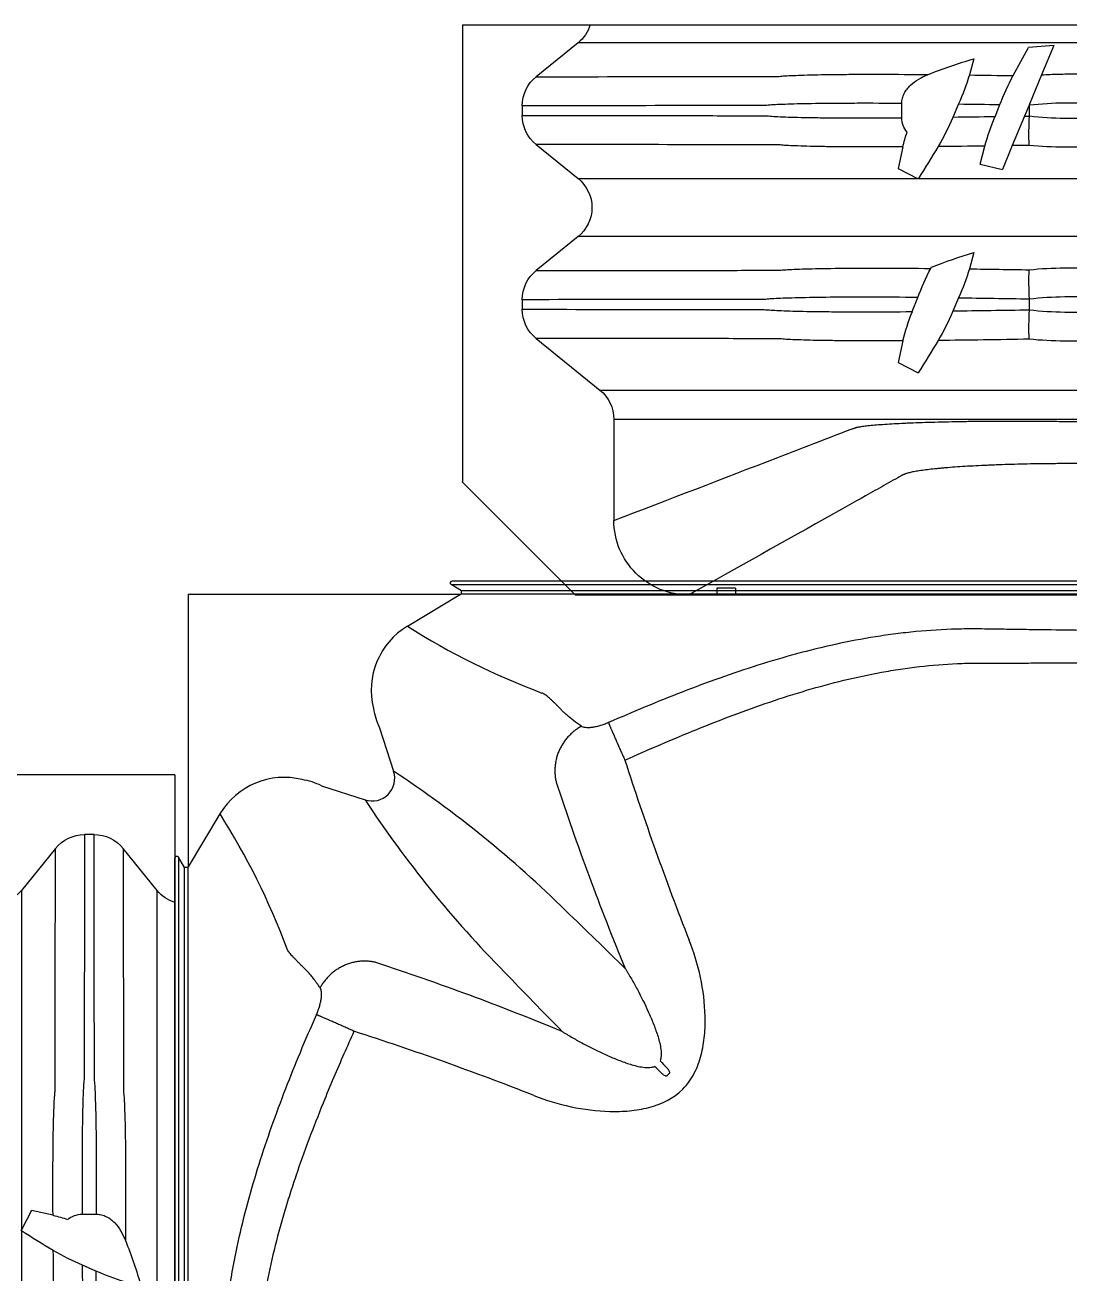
# Model space of a CAD drawing. Header units: millimetres. Extents: x -455371 to 117772, y -78417 to 116564.
# Drawn here: x -32727.9 to -32450, y 57956.8 to 58289 of the extents above; entities that cross this region are included whole.
import ezdxf

# ---------------------------------------------------------------- set-up
doc = ezdxf.new("R2010")
doc.units = ezdxf.units.MM
doc.layers.get('0').update_dxf_attribs({"color": 255})
doc.layers.add('BETON-STOP', color=141, linetype='Continuous')
doc.layers.add('Contorno-Cupolex', color=3, linetype='Continuous')
doc.layers.add('quote', color=5, linetype='Continuous', lineweight=15)

# ---------------------------------------------------------------- blocks, each defined once
blk = doc.blocks.new('Cupolex H50')
at = {"layer": 'Contorno-Cupolex', "linetype": 'Continuous'}
for p, q in [((19700.469, 10220.428), (19700.195, 10220.592)), ((19721.008, 10220.685), (19700.221, 10220.685)), ((19700.469, 10220.342), (19700.469, 10220.428)), ((19693.208, 10220.335), (19700.449, 10220.335)), ((19693.208, 10220.335), (19693.208, 10213.095)), ((19699.037, 10219.487), (19700.449, 10220.335)), ((19700.449, 10220.335), (19700.457, 10220.335)), ((19700.457, 10220.335), (19700.469, 10220.342)), ((19698.294, 10216.79), (19698.67, 10215.632)), ((19696.753, 10215.25), (19697.911, 10214.873)), ((19694.056, 10214.506), (19693.208, 10213.095)), ((19692.858, 10192.535), (19692.858, 10213.322)), ((19693.116, 10213.074), (19692.951, 10213.348)), ((19693.201, 10213.074), (19693.116, 10213.074)), ((19693.208, 10213.087), (19693.201, 10213.074)), ((19693.208, 10213.095), (19693.208, 10213.087)), ((19706.004, 10207.612), (19705.932, 10207.54))]:
    blk.add_line(p, q, dxfattribs=at)
for centre, radius, start, end in [((19700.221, 10220.635), 0.0499, 89.2776, 239.0373), ((19700.061, 10217.783), 1.987, 120.9888, 193.9535), ((19709.452, 10235.968), 19.496, 237.7108, 249.4596), ((19700.078, 10217.634), 1.974, 189.6297, 205.3053), ((19785.223, 10241.937), 84.511, 197.92489, 201.36419), ((19695.76, 10213.483), 1.987, 76.0465, 149.0112), ((19698.098, 10215.445), 0.601, 251.8666, 18.1334), ((19682.414, 10190.897), 29.599, 45.272, 56.6866), ((19695.909, 10213.465), 1.974, 64.6949, 80.3702), ((19769.609, 10237.205), 70.114, 198.16797, 202.48426), ((19722.661, 10231.142), 29.618, 213.3171, 224.7243), ((19677.789, 10204.197), 19.259, 20.4679, 32.3618), ((19692.908, 10213.323), 0.0499, 30.9627, 180.7224), ((19633.334, 10138.299), 101.529, 45.24033, 46.48357), ((19676.338, 10143.934), 70.114, 67.51574, 71.83203), ((19790.738, 10295.243), 123.117, 223.62543, 224.65067), ((19671.606, 10128.32), 84.511, 68.63581, 72.07511), ((19765.011, 10266.071), 83.013, 224.44915, 224.6275), ((19647.472, 10148.533), 83.013, 45.3725, 45.55085)]:
    blk.add_arc(centre, radius, start, end, dxfattribs=at)
for points, knots in [([(19700.195, 10220.592), (19701.725, 10220.592), (19703.259, 10220.592), (19705.177, 10220.592), (19705.561, 10220.592), (19706.136, 10220.592), (19706.328, 10220.592), (19706.544, 10220.592), (19706.568, 10220.592), (19706.616, 10220.592), (19706.639, 10220.592), (19706.72, 10220.592), (19706.792, 10220.592), (19707.058, 10220.592), (19707.312, 10220.592), (19707.781, 10220.592), (19707.952, 10220.592), (19708.325, 10220.592), (19708.527, 10220.592), (19709.174, 10220.592), (19709.65, 10220.592), (19710.429, 10220.592), (19710.702, 10220.592), (19711.259, 10220.592), (19711.543, 10220.592), (19712.122, 10220.592), (19712.417, 10220.592), (19713.019, 10220.592), (19713.327, 10220.592), (19713.787, 10220.592), (19713.941, 10220.592), (19714.127, 10220.592), (19714.16, 10220.592), (19714.192, 10220.592)], [0, 0, 0, 0, 0.5, 0.5, 0.625, 0.625, 0.6875, 0.6875, 0.6953125, 0.6953125, 0.703125, 0.703125, 0.71875, 0.71875, 0.75, 0.75, 0.765625, 0.765625, 0.78125, 0.78125, 0.8125, 0.8125, 0.828125, 0.828125, 0.84375, 0.84375, 0.859375, 0.859375, 0.875, 0.875, 0.8828125, 0.8828125, 0.8844651, 0.8844651, 0.8844651, 0.8844651]), ([(19721.008, 10220.428), (19720.363, 10220.428), (19719.718, 10220.428), (19718.428, 10220.428), (19717.783, 10220.428), (19716.492, 10220.428), (19715.847, 10220.428), (19714.88, 10220.428), (19714.556, 10220.428), (19713.913, 10220.428), (19713.591, 10220.428), (19712.952, 10220.428), (19712.639, 10220.428), (19712.024, 10220.428), (19711.722, 10220.428), (19711.13, 10220.428), (19710.838, 10220.428), (19710.284, 10220.428), (19710.017, 10220.428), (19709.258, 10220.428), (19708.791, 10220.428), (19708.202, 10220.428), (19708.022, 10220.428), (19707.695, 10220.428), (19707.548, 10220.428), (19707.166, 10220.428), (19706.998, 10220.428), (19706.8, 10220.428), (19706.698, 10220.428), (19706.497, 10220.428), (19706.397, 10220.428), (19706.196, 10220.428), (19706.096, 10220.428), (19705.795, 10220.428), (19705.594, 10220.428), (19705.192, 10220.428), (19704.992, 10220.428), (19704.389, 10220.428), (19703.988, 10220.428), (19703.185, 10220.428), (19702.784, 10220.428), (19701.744, 10220.428), (19701.106, 10220.428), (19700.469, 10220.428)], [0, 0, 0, 0, 0.032927, 0.032927, 0.065853, 0.065853, 0.09878, 0.09878, 0.115243, 0.115243, 0.131706, 0.131706, 0.14817, 0.14817, 0.164633, 0.164633, 0.181096, 0.181096, 0.197559, 0.197559, 0.230486, 0.230486, 0.246949, 0.246949, 0.263413, 0.263413, 0.296339, 0.296339, 0.329266, 0.329266, 0.362192, 0.362192, 0.395119, 0.395119, 0.460972, 0.460972, 0.526825, 0.526825, 0.658531, 0.658531, 0.790238, 0.790238, 1, 1, 1, 1]), ([(19714.192, 10220.592), (19714.313, 10220.592), (19714.434, 10220.592), (19714.863, 10220.592), (19715.17, 10220.592), (19716.092, 10220.592), (19716.706, 10220.592), (19718.55, 10220.592), (19719.779, 10220.592), (19721.008, 10220.592)], [0.8844651, 0.8844651, 0.8844651, 0.8844651, 0.890625, 0.890625, 0.90625, 0.90625, 0.9375, 0.9375, 1, 1, 1, 1]), ([(19700.469, 10220.342), (19701.106, 10220.342), (19701.744, 10220.342), (19702.784, 10220.342), (19703.185, 10220.342), (19703.988, 10220.342), (19704.389, 10220.342), (19704.992, 10220.342), (19705.192, 10220.342), (19705.594, 10220.342), (19705.795, 10220.342), (19706.096, 10220.342), (19706.196, 10220.342), (19706.397, 10220.342), (19706.497, 10220.342), (19706.698, 10220.342), (19706.8, 10220.342), (19706.998, 10220.342), (19707.166, 10220.342), (19707.548, 10220.342), (19707.695, 10220.342), (19708.022, 10220.342), (19708.202, 10220.342), (19708.791, 10220.342), (19709.258, 10220.342), (19710.017, 10220.342), (19710.284, 10220.342), (19710.838, 10220.342), (19711.13, 10220.342), (19711.722, 10220.342), (19712.024, 10220.342), (19712.639, 10220.342), (19712.952, 10220.342), (19713.591, 10220.342), (19713.913, 10220.342), (19714.556, 10220.342), (19714.88, 10220.342), (19715.847, 10220.342), (19716.492, 10220.342), (19717.783, 10220.342), (19718.428, 10220.342), (19719.718, 10220.342), (19720.363, 10220.342), (19721.008, 10220.342)], [0, 0, 0, 0, 0.209762, 0.209762, 0.341469, 0.341469, 0.473175, 0.473175, 0.539028, 0.539028, 0.604881, 0.604881, 0.637808, 0.637808, 0.670734, 0.670734, 0.703661, 0.703661, 0.736587, 0.736587, 0.753051, 0.753051, 0.769514, 0.769514, 0.802441, 0.802441, 0.818904, 0.818904, 0.835367, 0.835367, 0.85183, 0.85183, 0.868294, 0.868294, 0.884757, 0.884757, 0.90122, 0.90122, 0.934147, 0.934147, 0.967073, 0.967073, 1, 1, 1, 1]), ([(19721.008, 10219.339), (19719.605, 10219.347), (19718.202, 10219.36), (19716.448, 10219.382), (19716.098, 10219.387), (19715.572, 10219.394), (19715.396, 10219.396), (19715.046, 10219.401), (19714.87, 10219.404), (19714.608, 10219.408), (19714.52, 10219.409), (19714.344, 10219.412), (19714.256, 10219.413), (19714.121, 10219.414), (19714.076, 10219.414), (19713.986, 10219.414), (19713.941, 10219.414), (19713.806, 10219.413), (19713.716, 10219.411), (19713.266, 10219.398), (19712.907, 10219.376), (19712.368, 10219.325), (19712.189, 10219.305), (19711.831, 10219.259), (19711.652, 10219.233), (19711.117, 10219.148), (19710.765, 10219.08), (19709.714, 10218.851), (19709.026, 10218.662), (19708.006, 10218.34), (19707.669, 10218.227), (19706.999, 10217.989), (19706.666, 10217.865), (19705.676, 10217.481), (19705.024, 10217.208), (19704.378, 10216.925)], [0, 0, 0, 0, 0.25, 0.25, 0.3125, 0.3125, 0.34375, 0.34375, 0.375, 0.375, 0.390625, 0.390625, 0.40625, 0.40625, 0.414062, 0.414062, 0.421875, 0.421875, 0.4375, 0.4375, 0.5, 0.5, 0.53125, 0.53125, 0.5625, 0.5625, 0.625, 0.625, 0.75, 0.75, 0.8125, 0.8125, 0.875, 0.875, 1, 1, 1, 1]), ([(19704.814, 10215.927), (19705.448, 10216.212), (19706.084, 10216.487), (19707.045, 10216.876), (19707.367, 10217.003), (19708.013, 10217.245), (19708.338, 10217.362), (19709.314, 10217.692), (19709.97, 10217.889), (19710.963, 10218.13), (19711.295, 10218.201), (19711.798, 10218.293), (19711.966, 10218.321), (19712.302, 10218.372), (19712.47, 10218.394), (19712.975, 10218.452), (19713.311, 10218.479), (19713.733, 10218.498), (19713.817, 10218.501), (19713.944, 10218.504), (19713.986, 10218.505), (19714.07, 10218.507), (19714.112, 10218.507), (19714.239, 10218.508), (19714.326, 10218.508), (19714.501, 10218.508), (19714.589, 10218.508), (19714.853, 10218.508), (19715.029, 10218.508), (19715.381, 10218.508), (19715.557, 10218.509), (19716.084, 10218.51), (19716.436, 10218.511), (19718.195, 10218.519), (19719.602, 10218.53), (19721.008, 10218.547)], [0, 0, 0, 0, 0.125, 0.125, 0.1875, 0.1875, 0.25, 0.25, 0.375, 0.375, 0.4375, 0.4375, 0.46875, 0.46875, 0.5, 0.5, 0.5625, 0.5625, 0.578125, 0.578125, 0.585938, 0.585938, 0.59375, 0.59375, 0.609375, 0.609375, 0.625, 0.625, 0.65625, 0.65625, 0.6875, 0.6875, 0.75, 0.75, 1, 1, 1, 1]), ([(19703.661, 10216.828), (19703.587, 10216.878), (19703.518, 10216.928), (19703.389, 10217.025), (19703.33, 10217.073), (19703.25, 10217.143), (19703.224, 10217.167), (19703.189, 10217.201), (19703.177, 10217.213), (19703.16, 10217.23), (19703.154, 10217.235), (19703.143, 10217.247), (19703.138, 10217.252), (19703.122, 10217.269), (19703.112, 10217.281), (19703.096, 10217.298), (19703.09, 10217.304), (19703.079, 10217.315), (19703.074, 10217.321), (19703.062, 10217.332), (19703.057, 10217.338), (19703.046, 10217.349), (19703.04, 10217.355), (19703.029, 10217.365), (19703.024, 10217.371), (19703.013, 10217.381), (19703.008, 10217.386), (19702.983, 10217.411), (19702.963, 10217.43), (19702.934, 10217.458), (19702.924, 10217.467), (19702.905, 10217.485), (19702.896, 10217.494), (19702.869, 10217.519), (19702.851, 10217.535), (19702.817, 10217.566), (19702.801, 10217.581), (19702.769, 10217.609), (19702.754, 10217.622), (19702.724, 10217.645), (19702.709, 10217.656), (19702.68, 10217.676), (19702.666, 10217.685), (19702.645, 10217.696), (19702.639, 10217.7), (19702.628, 10217.705), (19702.625, 10217.706), (19702.618, 10217.709), (19702.615, 10217.71), (19702.612, 10217.712)], [0, 0, 0, 0, 0.125, 0.125, 0.25, 0.25, 0.3125, 0.3125, 0.34375, 0.34375, 0.359375, 0.359375, 0.375, 0.375, 0.40625, 0.40625, 0.421875, 0.421875, 0.4375, 0.4375, 0.453125, 0.453125, 0.46875, 0.46875, 0.484375, 0.484375, 0.5, 0.5, 0.5625, 0.5625, 0.59375, 0.59375, 0.625, 0.625, 0.6875, 0.6875, 0.75, 0.75, 0.8125, 0.8125, 0.875, 0.875, 0.9375, 0.9375, 0.96875, 0.96875, 0.984375, 0.984375, 1, 1, 1, 1]), ([(19704.378, 10216.925), (19704.338, 10216.907), (19704.298, 10216.891), (19704.218, 10216.862), (19704.178, 10216.849), (19704.12, 10216.833), (19704.101, 10216.828), (19704.064, 10216.819), (19704.046, 10216.814), (19703.992, 10216.804), (19703.959, 10216.798), (19703.911, 10216.793), (19703.896, 10216.791), (19703.866, 10216.789), (19703.852, 10216.789), (19703.811, 10216.789), (19703.786, 10216.79), (19703.742, 10216.796), (19703.723, 10216.801), (19703.688, 10216.812), (19703.674, 10216.82), (19703.661, 10216.828)], [0, 0, 0, 0, 0.125, 0.125, 0.25, 0.25, 0.3125, 0.3125, 0.375, 0.375, 0.5, 0.5, 0.5625, 0.5625, 0.625, 0.625, 0.75, 0.75, 0.875, 0.875, 1, 1, 1, 1]), ([(19692.951, 10213.348), (19692.951, 10211.819), (19692.951, 10210.284), (19692.951, 10208.366), (19692.951, 10207.982), (19692.951, 10207.407), (19692.951, 10207.215), (19692.951, 10206.999), (19692.951, 10206.975), (19692.951, 10206.928), (19692.951, 10206.905), (19692.951, 10206.823), (19692.951, 10206.751), (19692.951, 10206.485), (19692.951, 10206.231), (19692.951, 10205.762), (19692.951, 10205.591), (19692.951, 10205.219), (19692.951, 10205.016), (19692.951, 10204.369), (19692.951, 10203.893), (19692.951, 10203.114), (19692.951, 10202.842), (19692.951, 10202.285), (19692.951, 10202.001), (19692.951, 10201.421), (19692.951, 10201.126), (19692.951, 10200.525), (19692.951, 10200.217), (19692.951, 10199.756), (19692.951, 10199.602), (19692.951, 10199.427), (19692.951, 10199.405), (19692.951, 10199.383)], [0, 0, 0, 0, 0.5, 0.5, 0.625, 0.625, 0.6875, 0.6875, 0.6953125, 0.6953125, 0.703125, 0.703125, 0.71875, 0.71875, 0.75, 0.75, 0.765625, 0.765625, 0.78125, 0.78125, 0.8125, 0.8125, 0.828125, 0.828125, 0.84375, 0.84375, 0.859375, 0.859375, 0.875, 0.875, 0.8828125, 0.8828125, 0.8839302, 0.8839302, 0.8839302, 0.8839302]), ([(19693.116, 10192.535), (19693.116, 10193.816), (19693.116, 10195.097), (19693.116, 10197.018), (19693.116, 10197.659), (19693.116, 10198.46), (19693.116, 10198.621), (19693.116, 10198.942), (19693.116, 10199.104), (19693.116, 10199.39), (19693.116, 10199.514), (19693.116, 10199.767), (19693.116, 10199.896), (19693.116, 10200.537), (19693.116, 10201.023), (19693.116, 10201.973), (19693.116, 10202.439), (19693.116, 10203.761), (19693.116, 10204.543), (19693.116, 10205.471), (19693.116, 10205.74), (19693.116, 10206.182), (19693.116, 10206.355), (19693.116, 10206.517), (19693.116, 10206.547), (19693.116, 10206.586), (19693.116, 10206.598), (19693.116, 10206.622), (19693.116, 10206.633), (19693.116, 10206.693), (19693.116, 10206.743), (19693.116, 10206.894), (19693.116, 10206.994), (19693.116, 10207.497), (19693.116, 10207.899), (19693.116, 10209.911), (19693.116, 10211.52), (19693.116, 10213.074)], [0, 0, 0, 0, 0.0625, 0.0625, 0.09375, 0.09375, 0.101562, 0.101562, 0.109375, 0.109375, 0.117187, 0.117187, 0.125, 0.125, 0.15625, 0.15625, 0.1875, 0.1875, 0.25, 0.25, 0.28125, 0.28125, 0.3125, 0.3125, 0.320312, 0.320312, 0.324219, 0.324219, 0.328125, 0.328125, 0.34375, 0.34375, 0.375, 0.375, 0.5, 0.5, 1, 1, 1, 1]), ([(19693.201, 10213.074), (19693.201, 10211.52), (19693.201, 10209.911), (19693.201, 10207.899), (19693.201, 10207.497), (19693.201, 10206.994), (19693.201, 10206.894), (19693.201, 10206.743), (19693.201, 10206.693), (19693.201, 10206.633), (19693.201, 10206.622), (19693.201, 10206.598), (19693.201, 10206.586), (19693.201, 10206.547), (19693.201, 10206.517), (19693.201, 10206.355), (19693.201, 10206.182), (19693.201, 10205.74), (19693.201, 10205.471), (19693.201, 10204.543), (19693.201, 10203.761), (19693.201, 10202.439), (19693.201, 10201.973), (19693.201, 10201.023), (19693.201, 10200.537), (19693.201, 10199.896), (19693.201, 10199.767), (19693.201, 10199.514), (19693.201, 10199.39), (19693.201, 10199.104), (19693.201, 10198.942), (19693.201, 10198.621), (19693.201, 10198.46), (19693.201, 10197.659), (19693.201, 10197.018), (19693.201, 10195.097), (19693.201, 10193.816), (19693.201, 10192.535)], [0, 0, 0, 0, 0.5, 0.5, 0.625, 0.625, 0.65625, 0.65625, 0.671875, 0.671875, 0.675781, 0.675781, 0.679688, 0.679688, 0.6875, 0.6875, 0.71875, 0.71875, 0.75, 0.75, 0.8125, 0.8125, 0.84375, 0.84375, 0.875, 0.875, 0.882813, 0.882813, 0.890625, 0.890625, 0.898438, 0.898438, 0.90625, 0.90625, 0.9375, 0.9375, 1, 1, 1, 1]), ([(19702.393, 10207.024), (19702.716, 10206.895), (19703.047, 10206.795), (19703.721, 10206.65), (19704.068, 10206.606), (19704.588, 10206.593), (19704.761, 10206.598), (19705.107, 10206.631), (19705.28, 10206.659), (19705.783, 10206.789), (19706.106, 10206.944), (19706.478, 10207.317), (19706.579, 10207.458), (19706.74, 10207.768), (19706.799, 10207.933), (19706.885, 10208.268), (19706.913, 10208.441), (19706.946, 10208.786), (19706.95, 10208.958), (19706.938, 10209.475), (19706.894, 10209.82), (19706.749, 10210.497), (19706.648, 10210.828), (19706.519, 10211.15)], [0, 0, 0, 0, 0.125, 0.125, 0.25, 0.25, 0.3125, 0.3125, 0.375, 0.375, 0.5, 0.5, 0.5625, 0.5625, 0.625, 0.625, 0.6875, 0.6875, 0.75, 0.75, 0.875, 0.875, 1, 1, 1, 1]), ([(19696.715, 10209.882), (19696.707, 10209.895), (19696.69, 10209.92), (19696.665, 10209.956), (19696.64, 10209.991), (19696.615, 10210.025), (19696.591, 10210.058), (19696.55, 10210.112), (19696.494, 10210.183), (19696.423, 10210.268), (19696.354, 10210.344), (19696.292, 10210.405), (19696.247, 10210.447), (19696.214, 10210.478), (19696.185, 10210.508), (19696.143, 10210.55), (19696.094, 10210.6), (19696.04, 10210.658), (19695.991, 10210.71), (19695.932, 10210.776), (19695.885, 10210.835), (19695.854, 10210.885), (19695.842, 10210.908), (19695.836, 10210.922), (19695.833, 10210.928), (19695.832, 10210.932)], [0, 0, 0, 0, 0.020834, 0.041499, 0.061995, 0.082327, 0.102494, 0.1225, 0.183394, 0.244692, 0.305517, 0.365952, 0.407549, 0.429262, 0.459619, 0.493771, 0.556586, 0.619732, 0.683579, 0.744962, 0.871925, 0.935861, 0.967747, 0.983808, 1, 1, 1, 1]), ([(19704.825, 10210.392), (19704.839, 10210.369), (19704.853, 10210.346), (19704.881, 10210.3), (19704.894, 10210.277), (19704.936, 10210.208), (19704.963, 10210.162), (19705.043, 10210.023), (19705.095, 10209.928), (19705.248, 10209.642), (19705.345, 10209.447), (19705.481, 10209.145), (19705.525, 10209.043), (19705.608, 10208.835), (19705.647, 10208.73), (19705.699, 10208.568), (19705.715, 10208.513), (19705.743, 10208.402), (19705.756, 10208.346), (19705.774, 10208.232), (19705.781, 10208.174), (19705.78, 10208.085), (19705.778, 10208.056), (19705.769, 10207.997), (19705.761, 10207.967), (19705.75, 10207.939)], [0, 0, 0, 0, 0.03125, 0.03125, 0.0625, 0.0625, 0.125, 0.125, 0.25, 0.25, 0.5, 0.5, 0.625, 0.625, 0.75, 0.75, 0.8125, 0.8125, 0.875, 0.875, 0.9375, 0.9375, 0.96875, 0.96875, 1, 1, 1, 1]), ([(19696.619, 10209.166), (19696.622, 10209.173), (19696.629, 10209.189), (19696.639, 10209.213), (19696.649, 10209.237), (19696.658, 10209.262), (19696.671, 10209.298), (19696.688, 10209.345), (19696.711, 10209.423), (19696.734, 10209.516), (19696.751, 10209.618), (19696.756, 10209.707), (19696.753, 10209.769), (19696.745, 10209.81), (19696.737, 10209.838), (19696.728, 10209.862), (19696.72, 10209.875), (19696.715, 10209.882)], [0, 0, 0, 0, 0.025114, 0.050251, 0.075451, 0.100753, 0.126198, 0.189041, 0.252473, 0.377155, 0.504216, 0.628011, 0.754462, 0.81453, 0.875317, 0.937064, 1, 1, 1, 1]), ([(19694.204, 10192.535), (19694.201, 10193), (19694.195, 10193.932), (19694.182, 10195.335), (19694.168, 10196.624), (19694.152, 10197.796), (19694.141, 10198.585), (19694.133, 10199.112), (19694.127, 10199.469), (19694.134, 10200.097), (19694.19, 10200.998), (19694.328, 10202.07), (19694.597, 10203.479), (19694.973, 10204.852), (19695.427, 10206.202), (19695.795, 10207.192), (19696.194, 10208.185), (19696.475, 10208.833), (19696.619, 10209.166)], [0, 0, 0, 0, 0.081858, 0.164277, 0.247255, 0.309067, 0.370865, 0.386322, 0.40194, 0.433686, 0.497156, 0.560794, 0.624159, 0.750052, 0.811351, 0.87539, 0.93616, 1, 1, 1, 1]), ([(19697.616, 10208.729), (19697.527, 10208.528), (19697.343, 10208.117), (19697.069, 10207.48), (19696.755, 10206.724), (19696.415, 10205.856), (19696.124, 10205.045), (19695.909, 10204.392), (19695.709, 10203.738), (19695.485, 10202.915), (19695.27, 10201.916), (19695.118, 10200.908), (19695.05, 10200.064), (19695.036, 10199.515), (19695.035, 10199.26), (19695.035, 10199.086), (19695.036, 10198.603), (19695.034, 10197.811), (19695.03, 10196.404), (19695.021, 10194.997), (19695.009, 10193.59), (19695.001, 10192.887), (19694.997, 10192.535)], [0, 0, 0, 0, 0.039685, 0.081401, 0.12514, 0.187502, 0.249718, 0.280702, 0.311603, 0.373204, 0.434675, 0.49602, 0.557011, 0.587479, 0.595205, 0.603053, 0.61891, 0.682454, 0.745963, 0.872985, 0.936476, 1, 1, 1, 1]), ([(19703.152, 10208.719), (19703.174, 10208.705), (19703.197, 10208.691), (19703.243, 10208.663), (19703.266, 10208.649), (19703.335, 10208.608), (19703.381, 10208.581), (19703.521, 10208.5), (19703.615, 10208.448), (19703.901, 10208.295), (19704.096, 10208.198), (19704.398, 10208.062), (19704.5, 10208.018), (19704.708, 10207.935), (19704.814, 10207.896), (19704.976, 10207.845), (19705.03, 10207.828), (19705.141, 10207.8), (19705.198, 10207.787), (19705.312, 10207.769), (19705.369, 10207.763), (19705.458, 10207.763), (19705.488, 10207.765), (19705.547, 10207.775), (19705.576, 10207.782), (19705.604, 10207.794)], [0, 0, 0, 0, 0.03125, 0.03125, 0.0625, 0.0625, 0.125, 0.125, 0.25, 0.25, 0.5, 0.5, 0.625, 0.625, 0.75, 0.75, 0.8125, 0.8125, 0.875, 0.875, 0.9375, 0.9375, 0.96875, 0.96875, 1, 1, 1, 1]), ([(19705.932, 10207.54), (19705.929, 10207.537), (19705.925, 10207.536), (19705.918, 10207.535), (19705.914, 10207.535), (19705.904, 10207.537), (19705.897, 10207.539), (19705.877, 10207.547), (19705.865, 10207.554), (19705.829, 10207.576), (19705.808, 10207.593), (19705.789, 10207.612)], [0, 0, 0, 0, 0.0625, 0.0625, 0.125, 0.125, 0.25, 0.25, 0.5, 0.5, 1, 1, 1, 1]), ([(19706.004, 10207.612), (19706.006, 10207.614), (19706.008, 10207.618), (19706.009, 10207.625), (19706.008, 10207.629), (19706.007, 10207.64), (19706.004, 10207.647), (19705.997, 10207.666), (19705.99, 10207.679), (19705.968, 10207.714), (19705.95, 10207.735), (19705.931, 10207.755)], [0, 0, 0, 0, 0.0625, 0.0625, 0.125, 0.125, 0.25, 0.25, 0.5, 0.5, 1, 1, 1, 1])]:
    blk.add_open_spline(points, degree=3, knots=knots, dxfattribs=at)
for points, weights in [([(19703.661, 10216.828), (19702.746, 10216.329), (19702.99, 10215.343)], [1, 0.774238593566, 1]), ([(19704.378, 10216.925), (19704.482, 10216.669), (19704.814, 10215.927)], [1, 0.837824847312, 1]), ([(19698.2, 10210.553), (19697.215, 10210.798), (19696.715, 10209.882)], [1, 0.774238593572, 1]), ([(19697.616, 10208.729), (19696.875, 10209.061), (19696.619, 10209.166)], [1, 0.837824847311, 1])]:
    blk.add_rational_spline(points, weights, degree=2, dxfattribs=at)
blk = doc.blocks.new('*U2219')
at = {"xscale": 10.01836209701863, "yscale": 10.01836209701863, "zscale": 10.01836209701863}
blk.add_blockref('Cupolex H50', (-197854.97, -101829.74), dxfattribs=at)
blk = doc.blocks.new('*U2220')
at = {"layer": 'quote', "color": 0, "linetype": 'ByBlock', "lineweight": -2, "transparency": 16777216}
blk.add_blockref('*U2219', (1280, -1285), dxfattribs=at)
blk = doc.blocks.new('Bs H50 tacca 3')
at = {"layer": 'BETON-STOP'}
for p, q in [((19733.613, 10065.539), (19733.613, 10111.539)), ((19718.463, 10088.289), (19718.463, 10072.789)), ((19733.071, 10081.245), (19732.288, 10080.921)), ((19733.071, 10081.245), (19733.015, 10080.573)), ((19732.288, 10080.921), (19731.507, 10080.598)), ((19726.039, 10080.599), (19726.046, 10080.599)), ((19726.046, 10080.599), (19726.329, 10080.599)), ((19726.329, 10080.599), (19726.336, 10080.599)), ((19730.415, 10080.591), (19730.408, 10080.142)), ((19731.187, 10080.465), (19731.189, 10080.599)), ((19731.487, 10080.589), (19731.187, 10080.465)), ((19731.189, 10080.599), (19731.196, 10080.599)), ((19731.196, 10080.599), (19731.479, 10080.599)), ((19731.479, 10080.599), (19731.486, 10080.599)), ((19731.507, 10080.598), (19731.486, 10080.599)), ((19731.486, 10080.599), (19731.487, 10080.589)), ((19731.507, 10080.598), (19731.487, 10080.589)), ((19732.267, 10080.166), (19733.015, 10080.573)), ((19731.187, 10080.465), (19730.408, 10080.142)), ((19730.408, 10080.142), (19729.774, 10079.88)), ((19729.915, 10079.289), (19729.774, 10079.88)), ((19731.174, 10079.684), (19731.499, 10079.814)), ((19729.915, 10079.289), (19730.397, 10079.414)), ((19727.566, 10079.124), (19727.135, 10079.004)), ((19732.716, 10079.124), (19732.285, 10079.004)), ((19726.365, 10078.717), (19726.009, 10078.562)), ((19731.515, 10078.717), (19731.159, 10078.562)), ((19727.147, 10077.978), (19727.184, 10077.998)), ((19724.649, 10077.108), (19724.375, 10077.643)), ((19725.999, 10077.487), (19726.376, 10077.633)), ((19729.535, 10077.65), (19729.525, 10077.643)), ((19729.525, 10077.643), (19729.535, 10077.623)), ((19729.799, 10077.108), (19729.535, 10077.623)), ((19725.224, 10077.234), (19724.649, 10077.108)), ((19730.374, 10077.234), (19729.799, 10077.108)), ((19731.147, 10077.208), (19731.529, 10077.208)), ((19718.652, 10072.789), (19718.463, 10072.789)), ((19718.463, 10072.789), (19718.463, 10072.289)), ((19718.652, 10072.789), (19718.652, 10072.289)), ((19718.463, 10072.289), (19718.463, 10068.539)), ((19718.652, 10072.289), (19718.463, 10072.289)), ((19723.14, 10069.558), (19720.451, 10069.558)), ((19725.287, 10067.494), (19723.913, 10069.188)), ((19727.99, 10068.605), (19727.088, 10067.494)), ((19730.437, 10067.494), (19729.536, 10068.605)), ((19733.14, 10068.605), (19732.238, 10067.494)), ((19718.463, 10068.539), (19721.472, 10065.539)), ((19726.316, 10067.124), (19726.06, 10067.124)), ((19731.466, 10067.124), (19731.21, 10067.124)), ((19721.472, 10065.539), (19721.484, 10065.539)), ((19733.613, 10065.539), (19721.484, 10065.539))]:
    blk.add_line(p, q, dxfattribs=at)
for centre, radius, start, end in [((2599.385, 10079.049), 17123.758, 359.9682458, 0.0317539), ((20077.874, 10074.355), 352.663, 178.9869, 179.37962), ((19725.558, 10089.518), 8.932, 268.1218, 273.0874), ((20144.736, 10073.394), 418.759, 179.01414, 179.29279), ((19726.818, 10089.518), 8.932, 266.9126, 271.8782), ((19283.539, 10073.017), 442.863, 0.73746, 0.98095), ((19157.649, 10070.946), 569.543, 0.81069, 0.97029), ((19730.708, 10089.518), 8.932, 268.1218, 273.0874), ((19728.493, 10087.397), 8.157, 291.6267, 297.5629), ((19296.301, 10072.957), 436.026, 0.79467, 0.94735), ((19728.516, 10086.083), 6.93, 285.7431, 292.5557), ((20054.415, 10074.69), 323.28, 179.11496, 179.31372), ((19382.186, 10074.326), 349.356, 0.7202, 0.90021), ((19971.486, 10075.751), 241.117, 179.12954, 179.42423), ((19728.979, 10072.884), 6.392, 106.7661, 114.1399), ((19715.294, 10082.659), 12.77, 338.5951, 343.9327), ((19734.129, 10072.884), 6.392, 106.7661, 114.1399), ((19720.309, 10082.702), 12.912, 338.1933, 343.9131), ((19728.865, 10071.873), 7.274, 113.1216, 119.9777), ((19734.015, 10071.873), 7.274, 113.1216, 119.9777), ((19744.358, 10046.338), 37.139, 120.9975, 122.5513), ((19723.737, 10084.568), 7.42, 290.8357, 297.3599), ((19749.618, 10046.159), 37.349, 121.0006, 122.527), ((19723.706, 10083.204), 6.159, 284.2636, 291.852), ((19729.327, 10081.561), 4.451, 283.5966, 288.8246), ((19731.161, 10077.84), 0.633, 231.1137, 268.7361), ((19720.455, 10071.539), 1.981, 179.6725, 269.8751), ((19723.139, 10068.563), 0.995, 38.9222, 89.9155), ((19728.763, 10067.983), 0.992, 38.8507, 141.1493), ((19733.913, 10067.983), 0.992, 107.5957, 141.1493), ((19726.062, 10068.119), 0.995, 218.9229, 269.9147), ((19726.314, 10068.119), 0.996, 270.0934, 321.069), ((19731.212, 10068.119), 0.995, 218.9229, 269.9147), ((19731.464, 10068.119), 0.996, 270.0934, 321.069)]:
    blk.add_arc(centre, radius, start, end, dxfattribs=at)
for points, knots in [([(19721.97, 10088.539), (19721.968, 10087.366), (19721.967, 10086.193), (19721.965, 10084.433), (19721.964, 10083.846), (19721.963, 10082.966), (19721.962, 10082.673), (19721.962, 10082.307), (19721.962, 10082.233), (19721.962, 10082.087), (19721.962, 10082.014), (19721.961, 10081.904), (19721.961, 10081.867), (19721.961, 10081.811), (19721.961, 10081.793), (19721.961, 10081.756), (19721.961, 10081.737), (19721.961, 10081.682), (19721.961, 10081.646), (19721.961, 10081.596), (19721.961, 10081.58), (19721.961, 10081.549), (19721.961, 10081.533), (19721.961, 10081.457), (19721.96, 10081.396), (19721.96, 10081.276), (19721.959, 10081.215), (19721.958, 10081.034), (19721.956, 10080.915), (19721.953, 10080.683), (19721.951, 10080.569), (19721.946, 10080.344), (19721.943, 10080.232), (19721.936, 10080.011), (19721.933, 10079.902), (19721.927, 10079.74), (19721.925, 10079.686), (19721.921, 10079.58), (19721.918, 10079.527), (19721.911, 10079.371), (19721.907, 10079.271), (19721.896, 10079.075), (19721.891, 10078.98), (19721.88, 10078.796), (19721.874, 10078.707), (19721.861, 10078.534), (19721.855, 10078.451), (19721.844, 10078.331), (19721.841, 10078.292), (19721.834, 10078.215), (19721.83, 10078.178), (19721.819, 10078.069), (19721.812, 10078), (19721.797, 10077.871), (19721.789, 10077.811), (19721.773, 10077.698), (19721.765, 10077.646), (19721.749, 10077.549), (19721.741, 10077.505), (19721.724, 10077.425), (19721.715, 10077.39), (19721.702, 10077.342), (19721.697, 10077.328), (19721.691, 10077.307), (19721.689, 10077.301), (19721.684, 10077.288), (19721.682, 10077.282), (19721.678, 10077.27), (19721.675, 10077.265), (19721.671, 10077.255), (19721.669, 10077.25), (19721.665, 10077.243), (19721.664, 10077.241), (19721.662, 10077.237), (19721.661, 10077.235), (19721.659, 10077.231), (19721.658, 10077.229), (19721.655, 10077.225), (19721.654, 10077.223), (19721.652, 10077.219), (19721.651, 10077.216), (19721.648, 10077.212), (19721.647, 10077.21), (19721.644, 10077.205), (19721.643, 10077.202), (19721.64, 10077.197), (19721.638, 10077.195), (19721.631, 10077.182), (19721.626, 10077.172), (19721.608, 10077.141), (19721.597, 10077.121), (19721.54, 10077.019), (19721.495, 10076.938), (19721.358, 10076.694), (19721.266, 10076.531), (19720.993, 10076.043), (19720.81, 10075.717), (19719.91, 10074.111), (19719.192, 10072.831), (19718.475, 10071.55)], [0, 0, 0, 0, 0.063018, 0.063018, 0.094527, 0.094527, 0.110281, 0.110281, 0.11422, 0.11422, 0.118158, 0.118158, 0.120128, 0.120128, 0.121112, 0.121112, 0.122097, 0.122097, 0.124066, 0.124066, 0.125051, 0.125051, 0.126036, 0.126036, 0.129974, 0.129974, 0.133913, 0.133913, 0.14179, 0.14179, 0.149667, 0.149667, 0.157545, 0.157545, 0.165422, 0.165422, 0.16936, 0.16936, 0.173299, 0.173299, 0.181176, 0.181176, 0.189054, 0.189054, 0.196931, 0.196931, 0.204808, 0.204808, 0.208747, 0.208747, 0.212685, 0.212685, 0.220562, 0.220562, 0.22844, 0.22844, 0.236317, 0.236317, 0.244194, 0.244194, 0.252071, 0.252071, 0.25601, 0.25601, 0.257979, 0.257979, 0.259949, 0.259949, 0.261918, 0.261918, 0.263887, 0.263887, 0.264872, 0.264872, 0.265857, 0.265857, 0.266841, 0.266841, 0.267826, 0.267826, 0.268811, 0.268811, 0.269795, 0.269795, 0.27078, 0.27078, 0.271764, 0.271764, 0.275703, 0.275703, 0.28358, 0.28358, 0.315089, 0.315089, 0.378107, 0.378107, 0.504143, 0.504143, 1, 1, 1, 1]), ([(19720.451, 10069.558), (19721.008, 10071.009), (19721.566, 10072.459), (19722.264, 10074.277), (19722.405, 10074.644), (19722.616, 10075.194), (19722.687, 10075.377), (19722.793, 10075.652), (19722.828, 10075.743), (19722.872, 10075.858), (19722.881, 10075.881), (19722.894, 10075.915), (19722.898, 10075.927), (19722.904, 10075.941), (19722.905, 10075.944), (19722.907, 10075.95), (19722.908, 10075.953), (19722.91, 10075.958), (19722.911, 10075.961), (19722.913, 10075.966), (19722.914, 10075.968), (19722.916, 10075.973), (19722.916, 10075.976), (19722.918, 10075.981), (19722.919, 10075.984), (19722.92, 10075.989), (19722.921, 10075.992), (19722.923, 10075.998), (19722.924, 10076.002), (19722.926, 10076.011), (19722.927, 10076.018), (19722.931, 10076.033), (19722.932, 10076.041), (19722.935, 10076.058), (19722.937, 10076.066), (19722.94, 10076.084), (19722.941, 10076.093), (19722.946, 10076.122), (19722.949, 10076.142), (19722.958, 10076.207), (19722.964, 10076.255), (19722.976, 10076.363), (19722.982, 10076.423), (19722.993, 10076.554), (19722.999, 10076.624), (19723.009, 10076.774), (19723.015, 10076.855), (19723.024, 10077.024), (19723.029, 10077.114), (19723.036, 10077.256), (19723.038, 10077.304), (19723.043, 10077.404), (19723.045, 10077.455), (19723.051, 10077.61), (19723.055, 10077.718), (19723.063, 10077.94), (19723.066, 10078.055), (19723.072, 10078.291), (19723.075, 10078.413), (19723.08, 10078.663), (19723.082, 10078.792), (19723.085, 10078.99), (19723.086, 10079.057), (19723.088, 10079.192), (19723.089, 10079.26), (19723.091, 10079.464), (19723.092, 10079.603), (19723.093, 10079.883), (19723.093, 10080.024), (19723.093, 10080.312), (19723.092, 10080.457), (19723.091, 10080.752), (19723.09, 10080.902), (19723.087, 10081.126), (19723.086, 10081.2), (19723.085, 10081.349), (19723.084, 10081.424), (19723.082, 10081.517), (19723.082, 10081.535), (19723.081, 10081.573), (19723.081, 10081.591), (19723.08, 10081.647), (19723.079, 10081.683), (19723.079, 10081.738), (19723.078, 10081.757), (19723.078, 10081.793), (19723.077, 10081.812), (19723.076, 10081.867), (19723.076, 10081.903), (19723.074, 10082.013), (19723.073, 10082.087), (19723.07, 10082.233), (19723.069, 10082.307), (19723.063, 10082.673), (19723.058, 10082.966), (19723.044, 10083.846), (19723.034, 10084.433), (19723.005, 10086.193), (19722.986, 10087.366), (19722.967, 10088.539)], [0, 0, 0, 0, 0.497274, 0.497274, 0.622956, 0.622956, 0.685796, 0.685796, 0.717217, 0.717217, 0.725072, 0.725072, 0.728999, 0.728999, 0.729981, 0.729981, 0.730963, 0.730963, 0.731945, 0.731945, 0.732927, 0.732927, 0.733909, 0.733909, 0.734891, 0.734891, 0.735873, 0.735873, 0.736854, 0.736854, 0.738818, 0.738818, 0.740782, 0.740782, 0.742746, 0.742746, 0.74471, 0.74471, 0.748637, 0.748637, 0.756492, 0.756492, 0.764347, 0.764347, 0.772202, 0.772202, 0.780057, 0.780057, 0.787913, 0.787913, 0.79184, 0.79184, 0.795768, 0.795768, 0.803623, 0.803623, 0.811478, 0.811478, 0.819333, 0.819333, 0.827188, 0.827188, 0.831116, 0.831116, 0.835043, 0.835043, 0.842898, 0.842898, 0.850753, 0.850753, 0.858608, 0.858608, 0.866463, 0.866463, 0.870391, 0.870391, 0.874319, 0.874319, 0.8753, 0.8753, 0.876282, 0.876282, 0.878246, 0.878246, 0.879228, 0.879228, 0.88021, 0.88021, 0.882174, 0.882174, 0.886101, 0.886101, 0.890029, 0.890029, 0.905739, 0.905739, 0.937159, 0.937159, 1, 1, 1, 1]), ([(19723.913, 10069.188), (19723.913, 10069.237), (19723.913, 10069.286), (19723.913, 10069.542), (19723.913, 10069.75), (19723.913, 10070.379), (19723.913, 10070.802), (19723.913, 10072.077), (19723.913, 10072.938), (19723.913, 10074.014), (19723.913, 10074.229), (19723.913, 10074.66), (19723.913, 10074.875), (19723.913, 10075.197), (19723.913, 10075.305), (19723.913, 10075.439), (19723.913, 10075.466), (19723.913, 10075.507), (19723.913, 10075.52), (19723.913, 10075.54), (19723.913, 10075.547), (19723.913, 10075.561), (19723.913, 10075.567), (19723.913, 10075.581), (19723.913, 10075.587), (19723.913, 10075.597), (19723.913, 10075.6), (19723.913, 10075.606), (19723.913, 10075.609), (19723.913, 10075.617), (19723.913, 10075.623), (19723.913, 10075.635), (19723.913, 10075.641), (19723.913, 10075.66), (19723.913, 10075.674), (19723.913, 10075.695), (19723.913, 10075.703), (19723.913, 10075.718), (19723.913, 10075.726), (19723.913, 10075.766), (19723.913, 10075.802), (19723.913, 10075.882), (19723.913, 10075.926), (19723.913, 10076.068), (19723.913, 10076.177), (19723.913, 10076.424), (19723.913, 10076.562), (19723.913, 10076.865), (19723.913, 10077.03), (19723.913, 10077.385), (19723.913, 10077.574), (19723.913, 10077.973), (19723.913, 10078.183), (19723.913, 10078.511), (19723.913, 10078.623), (19723.913, 10078.85), (19723.913, 10078.965), (19723.913, 10079.314), (19723.913, 10079.553), (19723.913, 10080.037), (19723.913, 10080.282), (19723.913, 10080.66), (19723.913, 10080.787), (19723.913, 10080.98), (19723.913, 10081.045), (19723.913, 10081.176), (19723.913, 10081.242), (19723.913, 10081.377), (19723.913, 10081.447), (19723.913, 10081.537), (19723.913, 10081.556), (19723.913, 10081.593), (19723.913, 10081.611), (19723.913, 10081.667), (19723.913, 10081.705), (19723.913, 10081.784), (19723.913, 10081.825), (19723.913, 10081.91), (19723.913, 10081.954), (19723.913, 10082.083), (19723.913, 10082.17), (19723.913, 10082.601), (19723.913, 10082.944), (19723.913, 10083.975), (19723.913, 10084.663), (19723.913, 10086.038), (19723.913, 10086.726), (19723.913, 10087.789), (19723.913, 10088.164), (19723.913, 10088.539)], [0, 0, 0, 0, 0.016163, 0.016163, 0.085094, 0.085094, 0.222956, 0.222956, 0.498682, 0.498682, 0.567613, 0.567613, 0.636544, 0.636544, 0.67101, 0.67101, 0.679626, 0.679626, 0.683934, 0.683934, 0.686089, 0.686089, 0.688243, 0.688243, 0.690397, 0.690397, 0.691474, 0.691474, 0.692551, 0.692551, 0.694705, 0.694705, 0.696859, 0.696859, 0.701167, 0.701167, 0.703321, 0.703321, 0.705475, 0.705475, 0.714092, 0.714092, 0.722708, 0.722708, 0.739941, 0.739941, 0.757174, 0.757174, 0.774407, 0.774407, 0.79164, 0.79164, 0.808872, 0.808872, 0.817489, 0.817489, 0.826105, 0.826105, 0.843338, 0.843338, 0.860571, 0.860571, 0.869187, 0.869187, 0.873495, 0.873495, 0.877804, 0.877804, 0.882112, 0.882112, 0.883189, 0.883189, 0.884266, 0.884266, 0.88642, 0.88642, 0.888574, 0.888574, 0.890728, 0.890728, 0.895036, 0.895036, 0.912269, 0.912269, 0.946735, 0.946735, 0.981201, 0.981201, 1, 1, 1, 1]), ([(19727.99, 10088.539), (19727.99, 10087.338), (19727.99, 10086.137), (19727.99, 10084.335), (19727.99, 10083.735), (19727.99, 10082.834), (19727.99, 10082.534), (19727.99, 10082.083), (19727.99, 10081.933), (19727.99, 10081.633), (19727.99, 10081.483), (19727.99, 10081.033), (19727.99, 10080.733), (19727.991, 10080.134), (19727.991, 10079.84), (19727.991, 10079.268), (19727.991, 10078.989), (19727.991, 10078.446), (19727.991, 10078.18), (19727.991, 10077.425), (19727.991, 10076.974), (19727.991, 10076.178), (19727.991, 10075.851), (19727.99, 10075.467), (19727.99, 10075.356), (19727.99, 10075.177), (19727.99, 10075.108), (19727.99, 10075.009), (19727.99, 10074.964), (19727.99, 10074.871), (19727.99, 10074.824), (19727.99, 10074.59), (19727.99, 10074.403), (19727.99, 10073.843), (19727.99, 10073.468), (19727.99, 10071.597), (19727.99, 10070.102), (19727.99, 10068.605)], [0, 0, 0, 0, 0.0625, 0.0625, 0.09375, 0.09375, 0.109375, 0.109375, 0.117188, 0.117188, 0.125, 0.125, 0.140625, 0.140625, 0.15625, 0.15625, 0.171875, 0.171875, 0.1875, 0.1875, 0.21875, 0.21875, 0.25, 0.25, 0.265625, 0.265625, 0.28125, 0.28125, 0.296875, 0.296875, 0.3125, 0.3125, 0.375, 0.375, 0.5, 0.5, 1, 1, 1, 1]), ([(19729.535, 10077.65), (19729.535, 10078.026), (19729.535, 10078.425), (19729.535, 10079.056), (19729.535, 10079.272), (19729.535, 10079.715), (19729.535, 10079.941), (19729.535, 10080.62), (19729.536, 10081.079), (19729.536, 10081.778), (19729.536, 10082.011), (19729.536, 10082.477), (19729.536, 10082.711), (19729.536, 10084.809), (19729.536, 10086.674), (19729.536, 10088.539)], [0, 0, 0, 0, 0.125, 0.125, 0.1875, 0.1875, 0.25, 0.25, 0.375, 0.375, 0.4375, 0.4375, 0.5, 0.5, 1, 1, 1, 1]), ([(19733.14, 10088.539), (19733.14, 10087.338), (19733.14, 10086.137), (19733.14, 10084.335), (19733.14, 10083.735), (19733.14, 10082.834), (19733.14, 10082.534), (19733.14, 10082.083), (19733.14, 10081.933), (19733.14, 10081.633), (19733.14, 10081.483), (19733.14, 10081.033), (19733.14, 10080.733), (19733.141, 10080.134), (19733.141, 10079.84), (19733.141, 10079.268), (19733.141, 10078.989), (19733.141, 10078.446), (19733.141, 10078.18), (19733.141, 10077.425), (19733.141, 10076.974), (19733.141, 10076.178), (19733.141, 10075.851), (19733.14, 10075.467), (19733.14, 10075.356), (19733.14, 10075.177), (19733.14, 10075.108), (19733.14, 10075.009), (19733.14, 10074.964), (19733.14, 10074.871), (19733.14, 10074.824), (19733.14, 10074.59), (19733.14, 10074.403), (19733.14, 10073.843), (19733.14, 10073.468), (19733.14, 10071.597), (19733.14, 10070.102), (19733.14, 10068.605)], [0, 0, 0, 0, 0.0625, 0.0625, 0.09375, 0.09375, 0.109375, 0.109375, 0.117187, 0.117187, 0.125, 0.125, 0.140625, 0.140625, 0.15625, 0.15625, 0.171875, 0.171875, 0.1875, 0.1875, 0.21875, 0.21875, 0.25, 0.25, 0.265625, 0.265625, 0.28125, 0.28125, 0.296875, 0.296875, 0.3125, 0.3125, 0.375, 0.375, 0.5, 0.5, 1, 1, 1, 1]), ([(19725.215, 10088.141), (19725.215, 10086.882), (19725.215, 10085.624), (19725.215, 10083.736), (19725.215, 10083.107), (19725.215, 10082.32), (19725.215, 10082.163), (19725.215, 10081.927), (19725.215, 10081.849), (19725.215, 10081.691), (19725.214, 10081.613), (19725.217, 10081.219), (19725.234, 10080.905), (19725.265, 10080.591)], [0, 0, 0, 0, 0.5, 0.5, 0.75, 0.75, 0.8125, 0.8125, 0.84375, 0.84375, 0.875, 0.875, 1, 1, 1, 1]), ([(19727.11, 10080.591), (19727.142, 10080.904), (19727.159, 10081.219), (19727.161, 10081.612), (19727.161, 10081.691), (19727.161, 10081.848), (19727.161, 10081.927), (19727.161, 10082.162), (19727.161, 10082.32), (19727.161, 10083.106), (19727.161, 10083.736), (19727.161, 10085.624), (19727.161, 10086.882), (19727.161, 10088.141)], [0, 0, 0, 0, 0.125, 0.125, 0.15625, 0.15625, 0.1875, 0.1875, 0.25, 0.25, 0.5, 0.5, 1, 1, 1, 1]), ([(19730.365, 10088.141), (19730.365, 10086.882), (19730.365, 10085.624), (19730.365, 10083.736), (19730.365, 10083.107), (19730.365, 10082.32), (19730.365, 10082.163), (19730.365, 10081.927), (19730.365, 10081.849), (19730.365, 10081.691), (19730.364, 10081.613), (19730.367, 10081.219), (19730.384, 10080.905), (19730.415, 10080.591)], [0, 0, 0, 0, 0.5, 0.5, 0.75, 0.75, 0.8125, 0.8125, 0.84375, 0.84375, 0.875, 0.875, 1, 1, 1, 1]), ([(19732.288, 10080.921), (19732.298, 10081.071), (19732.305, 10081.221), (19732.31, 10081.447), (19732.311, 10081.522), (19732.311, 10081.673), (19732.311, 10081.748), (19732.311, 10082.124), (19732.311, 10082.425), (19732.311, 10083.327), (19732.311, 10083.929), (19732.311, 10085.734), (19732.311, 10086.937), (19732.311, 10088.141)], [0, 0, 0, 0, 0.0625, 0.0625, 0.09375, 0.09375, 0.125, 0.125, 0.25, 0.25, 0.5, 0.5, 1, 1, 1, 1]), ([(19726.046, 10080.599), (19726.01, 10080.911), (19725.99, 10081.224), (19725.987, 10081.615), (19725.988, 10081.693), (19725.988, 10081.849), (19725.988, 10081.927), (19725.987, 10082.162), (19725.987, 10082.318), (19725.988, 10083.1), (19725.988, 10083.725), (19725.987, 10085.601), (19725.988, 10086.852), (19725.988, 10088.102)], [0, 0, 0, 0, 0.125, 0.125, 0.15625, 0.15625, 0.1875, 0.1875, 0.25, 0.25, 0.5, 0.5, 1, 1, 1, 1]), ([(19726.388, 10088.102), (19726.388, 10086.852), (19726.388, 10085.601), (19726.388, 10083.725), (19726.388, 10083.1), (19726.388, 10082.318), (19726.388, 10082.162), (19726.388, 10081.927), (19726.388, 10081.849), (19726.388, 10081.693), (19726.388, 10081.615), (19726.385, 10081.224), (19726.366, 10080.911), (19726.329, 10080.599)], [0, 0, 0, 0, 0.5, 0.5, 0.75, 0.75, 0.8125, 0.8125, 0.84375, 0.84375, 0.875, 0.875, 1, 1, 1, 1]), ([(19731.196, 10080.599), (19731.16, 10080.911), (19731.14, 10081.224), (19731.137, 10081.615), (19731.138, 10081.693), (19731.138, 10081.849), (19731.138, 10081.927), (19731.137, 10082.162), (19731.137, 10082.318), (19731.138, 10083.1), (19731.138, 10083.725), (19731.137, 10085.601), (19731.138, 10086.852), (19731.138, 10088.102)], [0, 0, 0, 0, 0.125, 0.125, 0.15625, 0.15625, 0.1875, 0.1875, 0.25, 0.25, 0.5, 0.5, 1, 1, 1, 1]), ([(19731.538, 10088.102), (19731.538, 10086.852), (19731.538, 10085.601), (19731.538, 10083.725), (19731.538, 10083.1), (19731.538, 10082.318), (19731.538, 10082.162), (19731.538, 10081.927), (19731.538, 10081.849), (19731.538, 10081.693), (19731.538, 10081.615), (19731.535, 10081.224), (19731.516, 10080.911), (19731.479, 10080.599)], [0, 0, 0, 0, 0.5, 0.5, 0.75, 0.75, 0.8125, 0.8125, 0.84375, 0.84375, 0.875, 0.875, 1, 1, 1, 1]), ([(19727.088, 10067.494), (19727.088, 10068.757), (19727.091, 10070.023), (19727.094, 10071.922), (19727.095, 10072.555), (19727.096, 10073.346), (19727.097, 10073.504), (19727.097, 10073.742), (19727.098, 10073.821), (19727.097, 10073.92), (19727.097, 10073.939), (19727.1, 10073.981), (19727.103, 10074.006), (19727.11, 10074.087), (19727.114, 10074.152), (19727.122, 10074.304), (19727.126, 10074.392), (19727.132, 10074.591), (19727.136, 10074.702), (19727.145, 10075.066), (19727.149, 10075.348), (19727.152, 10075.826), (19727.153, 10075.995), (19727.154, 10076.352), (19727.154, 10076.541), (19727.153, 10077.123), (19727.151, 10077.537), (19727.147, 10077.978)], [0, 0, 0, 0, 0.5, 0.5, 0.75, 0.75, 0.8125, 0.8125, 0.84375, 0.84375, 0.851563, 0.851563, 0.859375, 0.859375, 0.875, 0.875, 0.890625, 0.890625, 0.90625, 0.90625, 0.9375, 0.9375, 0.953125, 0.953125, 0.96875, 0.96875, 1, 1, 1, 1]), ([(19731.529, 10077.208), (19731.575, 10077.208), (19731.62, 10077.214), (19731.687, 10077.23), (19731.709, 10077.237), (19731.752, 10077.253), (19731.773, 10077.262), (19731.835, 10077.294), (19731.873, 10077.318), (19731.928, 10077.36), (19731.946, 10077.375), (19731.98, 10077.406), (19731.997, 10077.422), (19732.076, 10077.505), (19732.13, 10077.579), (19732.224, 10077.737), (19732.263, 10077.82), (19732.297, 10077.906)], [0, 0, 0, 0, 0.125, 0.125, 0.1875, 0.1875, 0.25, 0.25, 0.375, 0.375, 0.4375, 0.4375, 0.5, 0.5, 0.75, 0.75, 1, 1, 1, 1]), ([(19732.238, 10067.494), (19732.238, 10068.755), (19732.241, 10070.018), (19732.244, 10071.914), (19732.245, 10072.546), (19732.246, 10073.336), (19732.247, 10073.494), (19732.247, 10073.731), (19732.248, 10073.81), (19732.247, 10073.909), (19732.247, 10073.928), (19732.248, 10073.969), (19732.252, 10073.992), (19732.259, 10074.069), (19732.263, 10074.132), (19732.271, 10074.28), (19732.274, 10074.365), (19732.281, 10074.559), (19732.285, 10074.669), (19732.294, 10075.026), (19732.298, 10075.303), (19732.302, 10075.775), (19732.303, 10075.941), (19732.304, 10076.294), (19732.304, 10076.481), (19732.303, 10077.058), (19732.301, 10077.469), (19732.297, 10077.906)], [0, 0, 0, 0, 0.5, 0.5, 0.75, 0.75, 0.8125, 0.8125, 0.84375, 0.84375, 0.851563, 0.851563, 0.859375, 0.859375, 0.875, 0.875, 0.890625, 0.890625, 0.90625, 0.90625, 0.9375, 0.9375, 0.953125, 0.953125, 0.96875, 0.96875, 1, 1, 1, 1]), ([(19726.376, 10077.633), (19726.379, 10077.187), (19726.381, 10076.77), (19726.382, 10075.993), (19726.381, 10075.63), (19726.376, 10074.987), (19726.371, 10074.705), (19726.362, 10074.342), (19726.359, 10074.23), (19726.352, 10074.029), (19726.348, 10073.942), (19726.341, 10073.789), (19726.337, 10073.725), (19726.329, 10073.644), (19726.326, 10073.62), (19726.324, 10073.577), (19726.325, 10073.558), (19726.325, 10073.459), (19726.325, 10073.38), (19726.324, 10073.142), (19726.324, 10072.984), (19726.322, 10072.192), (19726.321, 10071.558), (19726.318, 10069.656), (19726.316, 10068.389), (19726.316, 10067.124)], [0, 0, 0, 0, 0.03125, 0.03125, 0.0625, 0.0625, 0.09375, 0.09375, 0.109375, 0.109375, 0.125, 0.125, 0.140625, 0.140625, 0.148437, 0.148437, 0.15625, 0.15625, 0.1875, 0.1875, 0.25, 0.25, 0.5, 0.5, 1, 1, 1, 1]), ([(19729.536, 10068.605), (19729.536, 10069.813), (19729.536, 10071.02), (19729.536, 10072.832), (19729.536, 10073.436), (19729.536, 10074.342), (19729.536, 10074.643), (19729.536, 10074.983), (19729.536, 10075.019), (19729.536, 10075.099), (19729.536, 10075.153), (19729.535, 10075.35), (19729.535, 10075.529), (19729.535, 10075.983), (19729.535, 10076.26), (19729.535, 10076.885), (19729.535, 10077.235), (19729.535, 10077.623)], [0, 0, 0, 0, 0.5, 0.5, 0.75, 0.75, 0.875, 0.875, 0.890625, 0.890625, 0.90625, 0.90625, 0.9375, 0.9375, 0.96875, 0.96875, 1, 1, 1, 1]), ([(19725.224, 10077.234), (19725.222, 10076.825), (19725.221, 10076.444), (19725.223, 10075.917), (19725.224, 10075.749), (19725.227, 10075.436), (19725.228, 10075.289), (19725.233, 10075.015), (19725.235, 10074.887), (19725.241, 10074.652), (19725.245, 10074.544), (19725.255, 10074.256), (19725.262, 10074.112), (19725.275, 10073.987), (19725.278, 10073.964), (19725.279, 10073.925), (19725.278, 10073.906), (19725.278, 10073.848), (19725.278, 10073.809), (19725.278, 10073.693), (19725.279, 10073.615), (19725.279, 10073.383), (19725.279, 10073.228), (19725.281, 10072.452), (19725.282, 10071.832), (19725.285, 10069.971), (19725.287, 10068.731), (19725.287, 10067.494)], [0, 0, 0, 0, 0.03125, 0.03125, 0.046875, 0.046875, 0.0625, 0.0625, 0.078125, 0.078125, 0.09375, 0.09375, 0.125, 0.125, 0.132813, 0.132813, 0.140625, 0.140625, 0.15625, 0.15625, 0.1875, 0.1875, 0.25, 0.25, 0.5, 0.5, 1, 1, 1, 1]), ([(19726.06, 10067.124), (19726.06, 10068.386), (19726.058, 10069.65), (19726.055, 10071.547), (19726.054, 10072.179), (19726.052, 10072.969), (19726.052, 10073.127), (19726.051, 10073.364), (19726.051, 10073.444), (19726.051, 10073.562), (19726.051, 10073.599), (19726.041, 10073.7), (19726.037, 10073.761), (19726.029, 10073.905), (19726.025, 10073.989), (19726.018, 10074.178), (19726.015, 10074.285), (19726.006, 10074.638), (19726.001, 10074.911), (19725.997, 10075.376), (19725.996, 10075.541), (19725.994, 10075.89), (19725.994, 10076.074), (19725.994, 10076.645), (19725.996, 10077.053), (19725.999, 10077.487)], [0, 0, 0, 0, 0.5, 0.5, 0.75, 0.75, 0.8125, 0.8125, 0.84375, 0.84375, 0.859375, 0.859375, 0.875, 0.875, 0.890625, 0.890625, 0.90625, 0.90625, 0.9375, 0.9375, 0.953125, 0.953125, 0.96875, 0.96875, 1, 1, 1, 1]), ([(19730.374, 10077.234), (19730.372, 10076.825), (19730.371, 10076.444), (19730.373, 10075.917), (19730.374, 10075.749), (19730.377, 10075.436), (19730.378, 10075.289), (19730.383, 10075.015), (19730.385, 10074.887), (19730.391, 10074.652), (19730.395, 10074.544), (19730.405, 10074.256), (19730.412, 10074.112), (19730.425, 10073.987), (19730.428, 10073.964), (19730.429, 10073.925), (19730.428, 10073.906), (19730.428, 10073.848), (19730.428, 10073.809), (19730.428, 10073.693), (19730.429, 10073.615), (19730.429, 10073.383), (19730.429, 10073.228), (19730.431, 10072.452), (19730.432, 10071.832), (19730.435, 10069.971), (19730.437, 10068.731), (19730.437, 10067.494)], [0, 0, 0, 0, 0.03125, 0.03125, 0.046875, 0.046875, 0.0625, 0.0625, 0.078125, 0.078125, 0.09375, 0.09375, 0.125, 0.125, 0.132812, 0.132812, 0.140625, 0.140625, 0.15625, 0.15625, 0.1875, 0.1875, 0.25, 0.25, 0.5, 0.5, 1, 1, 1, 1]), ([(19731.21, 10067.124), (19731.21, 10068.377), (19731.208, 10069.633), (19731.205, 10071.517), (19731.204, 10072.145), (19731.202, 10072.93), (19731.202, 10073.087), (19731.201, 10073.322), (19731.201, 10073.401), (19731.201, 10073.518), (19731.203, 10073.556), (19731.199, 10073.639), (19731.192, 10073.692), (19731.179, 10073.882), (19731.172, 10074.052), (19731.162, 10074.377), (19731.159, 10074.496), (19731.154, 10074.752), (19731.152, 10074.89), (19731.147, 10075.329), (19731.145, 10075.66), (19731.144, 10076.394), (19731.145, 10076.788), (19731.147, 10077.208)], [0, 0, 0, 0, 0.5, 0.5, 0.75, 0.75, 0.8125, 0.8125, 0.84375, 0.84375, 0.859375, 0.859375, 0.875, 0.875, 0.90625, 0.90625, 0.921875, 0.921875, 0.9375, 0.9375, 0.96875, 0.96875, 1, 1, 1, 1]), ([(19731.529, 10077.208), (19731.531, 10076.785), (19731.532, 10076.39), (19731.531, 10075.84), (19731.531, 10075.663), (19731.529, 10075.329), (19731.527, 10075.173), (19731.522, 10074.732), (19731.516, 10074.475), (19731.506, 10074.151), (19731.503, 10074.053), (19731.496, 10073.883), (19731.492, 10073.809), (19731.484, 10073.684), (19731.476, 10073.632), (19731.473, 10073.55), (19731.475, 10073.513), (19731.475, 10073.395), (19731.474, 10073.316), (19731.474, 10073.081), (19731.473, 10072.924), (19731.472, 10072.14), (19731.471, 10071.513), (19731.468, 10069.63), (19731.466, 10068.376), (19731.466, 10067.124)], [0, 0, 0, 0, 0.03125, 0.03125, 0.046875, 0.046875, 0.0625, 0.0625, 0.09375, 0.09375, 0.109375, 0.109375, 0.125, 0.125, 0.140625, 0.140625, 0.15625, 0.15625, 0.1875, 0.1875, 0.25, 0.25, 0.5, 0.5, 1, 1, 1, 1])]:
    blk.add_open_spline(points, degree=3, knots=knots, dxfattribs=at)
blk = doc.blocks.new('*U2196')
at = {"xscale": 10.01836209701863, "yscale": 10.01836209701863, "zscale": 10.01836209701863}
blk.add_blockref('Bs H50 tacca 3', (-197622.59, -101349.65), dxfattribs=at)
blk = doc.blocks.new('*U2197')
at = {"layer": 'quote', "color": 0, "linetype": 'ByBlock', "lineweight": -2, "transparency": 16777216}
blk.add_blockref('*U2196', (-1280, -1285), dxfattribs=at)
blk = doc.blocks.new('*U2179')
at = {"xscale": 10.01836209701863, "yscale": 10.01836209701863, "zscale": 10.01836209701863, "rotation": 270}
blk.add_blockref('Bs H50 tacca 3', (-101349.65, 197622.59), dxfattribs=at)
blk = doc.blocks.new('*U2186')
at = {"layer": 'quote', "color": 0, "linetype": 'ByBlock', "lineweight": -2, "transparency": 16777216}
blk.add_blockref('*U2179', (-1280, 0), dxfattribs=at)

msp = doc.modelspace()

# ---------------------------------------------------------------- block references
at = {"layer": 'quote'}
msp.add_blockref('*U2220', (-33403.22, 58861.2), dxfattribs=at)
at = {"layer": 'quote', "xscale": -1, "rotation": 180}
for name, p in [('*U2197', (-31483.89, 56294.96)), ('*U2186', (-30821.98, 58213.08))]:
    msp.add_blockref(name, p, dxfattribs=at)

doc.saveas('drawing.dxf')
